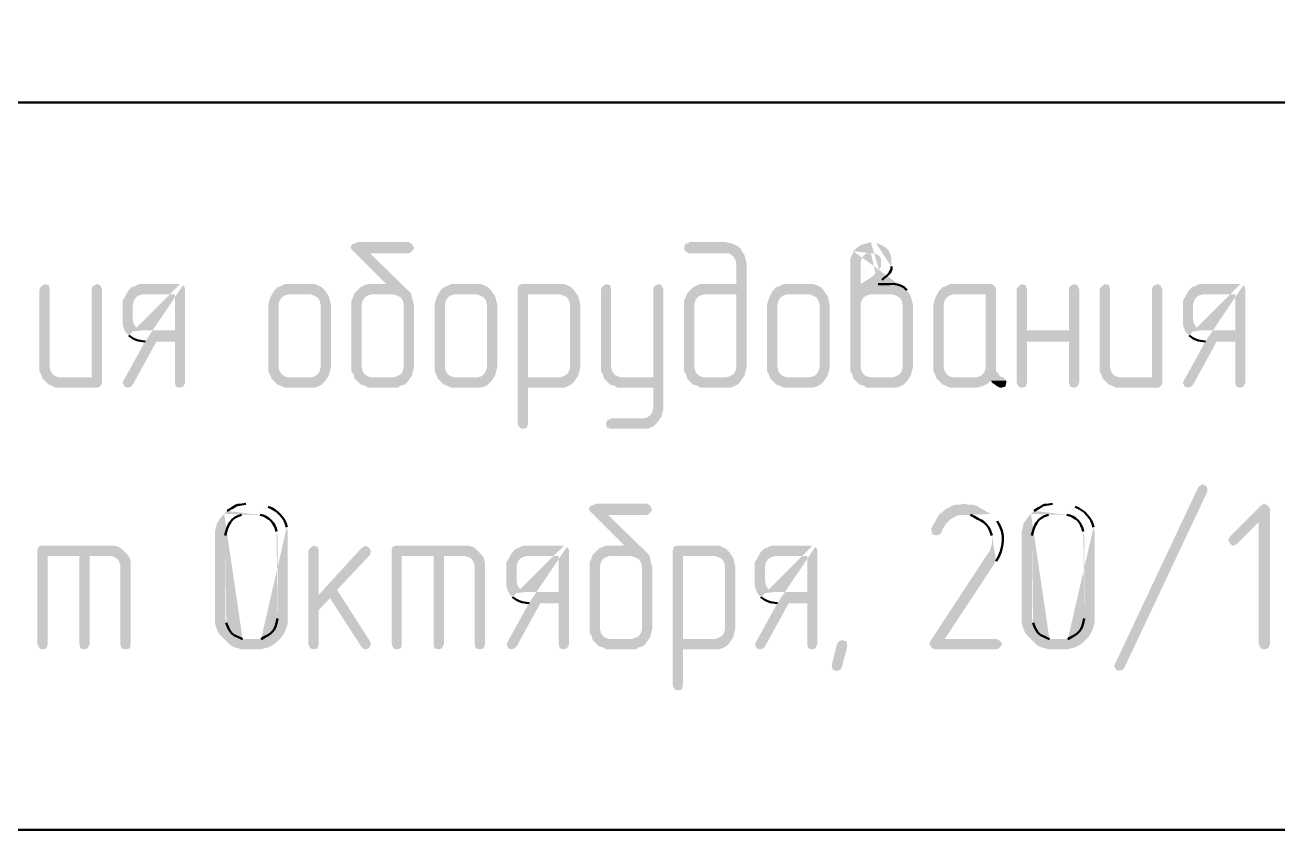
# Model space of a CAD drawing. Header units: millimetres. Extents: x -211 to 10565, y -2293 to 2244.
# Drawn here: x 5056.95 to 5082.78, y -767.14 to -750.54 of the extents above; entities that cross this region are included whole.
import ezdxf

# ---------------------------------------------------------------- set-up
doc = ezdxf.new("R2010")
doc.units = ezdxf.units.MM
doc.layers.add('PDF _Геометрия', color=7, linetype='Continuous')
doc.layers.add('PDF _Сплошная заливка', color=7, linetype='Continuous')

msp = doc.modelspace()

# ---------------------------------------------------------------- hatches: boundary and pattern name
at = {"layer": 'PDF _Сплошная заливка', "transparency": 33554559}
for points in [[(5064.868, -755.015), (5063.789, -755.015), (5063.789, -755.036), (5063.705, -755.057), (5063.662, -755.12), (5063.683, -755.163), (5064.403, -755.882), (5064.022, -755.882), (5063.959, -755.903), (5063.874, -755.946), (5063.747, -756.073), (5063.726, -756.136), (5063.683, -756.221), (5063.683, -757.681), (5063.726, -757.744), (5063.747, -757.829), (5064.107, -757.808), (5064.022, -757.787), (5063.959, -757.744), (5063.916, -757.681), (5063.895, -757.596), (5063.895, -756.305), (5063.916, -756.221), (5063.959, -756.157), (5064.022, -756.115), (5064.107, -756.094), (5064.53, -756.094), (5064.911, -756.073), (5064.847, -756.009), (5064.064, -755.247), (5064.868, -755.247), (5064.932, -755.205), (5064.974, -755.142), (5064.932, -755.057)], [(5071.386, -755.015), (5070.645, -755.015), (5070.645, -755.036), (5070.561, -755.057), (5070.539, -755.142), (5070.561, -755.205), (5070.645, -755.247), (5071.47, -755.247), (5071.555, -755.311), (5071.597, -755.374), (5071.619, -755.459), (5071.619, -755.882), (5070.878, -755.882), (5070.814, -755.903), (5070.73, -755.946), (5070.603, -756.073), (5071.619, -756.094), (5071.619, -757.596), (5071.597, -757.681), (5071.555, -757.744), (5071.47, -757.787), (5071.386, -757.808), (5070.963, -757.808), (5070.603, -757.829), (5070.73, -757.956), (5070.814, -757.977), (5070.878, -758.019), (5071.492, -758.019), (5071.555, -757.998), (5071.64, -757.956), (5071.703, -757.892), (5071.788, -757.765), (5071.83, -757.596), (5071.83, -755.459), (5071.788, -755.29), (5071.746, -755.226), (5071.703, -755.142), (5071.64, -755.099), (5071.555, -755.057), (5071.492, -755.036)], [(5057.356, -755.882), (5057.293, -755.925), (5057.251, -755.988), (5057.251, -757.681), (5057.293, -757.765), (5057.314, -757.829), (5057.674, -757.808), (5057.589, -757.787), (5057.526, -757.744), (5057.483, -757.681), (5057.462, -757.596), (5057.462, -755.988), (5057.441, -755.903)], [(5058.436, -755.882), (5058.351, -755.925), (5058.33, -755.988), (5058.33, -757.808), (5057.674, -757.808), (5057.314, -757.829), (5057.441, -757.956), (5057.505, -757.977), (5057.589, -758.019), (5058.457, -758.019), (5058.52, -757.977), (5058.541, -757.914), (5058.541, -755.988), (5058.499, -755.903)], [(5062.837, -755.882), (5062.308, -755.882), (5062.223, -755.925), (5062.16, -755.946), (5062.096, -756.009), (5062.054, -756.073), (5062.837, -756.094), (5062.9, -756.115), (5062.985, -756.157), (5063.027, -756.221), (5063.049, -756.305), (5063.049, -757.596), (5063.027, -757.681), (5062.985, -757.744), (5062.922, -757.787), (5062.837, -757.808), (5062.393, -757.808), (5062.033, -757.829), (5062.16, -757.956), (5062.223, -757.977), (5062.308, -758.019), (5062.9, -758.019), (5062.985, -757.998), (5063.07, -757.956), (5063.133, -757.892), (5063.218, -757.765), (5063.26, -757.596), (5063.26, -756.305), (5063.218, -756.136), (5063.133, -756.009), (5063.07, -755.946), (5062.985, -755.903), (5062.922, -755.882)], [(5066.265, -755.882), (5065.736, -755.882), (5065.651, -755.925), (5065.588, -755.946), (5065.524, -756.009), (5065.482, -756.073), (5066.265, -756.094), (5066.328, -756.115), (5066.413, -756.157), (5066.455, -756.221), (5066.477, -756.305), (5066.477, -757.596), (5066.455, -757.681), (5066.413, -757.744), (5066.35, -757.787), (5066.265, -757.808), (5065.821, -757.808), (5065.461, -757.829), (5065.588, -757.956), (5065.651, -757.977), (5065.736, -758.019), (5066.328, -758.019), (5066.413, -757.998), (5066.498, -757.956), (5066.561, -757.892), (5066.646, -757.765), (5066.688, -757.596), (5066.688, -756.305), (5066.646, -756.136), (5066.561, -756.009), (5066.498, -755.946), (5066.413, -755.903), (5066.35, -755.882)], [(5067.979, -755.882), (5067.196, -755.882), (5067.133, -755.903), (5067.111, -755.988), (5067.111, -758.781), (5067.154, -758.845), (5067.217, -758.866), (5067.302, -758.845), (5067.323, -758.76), (5067.323, -758.019), (5068.064, -758.019), (5068.127, -757.998), (5068.212, -757.956), (5068.275, -757.892), (5068.318, -757.829), (5067.323, -757.808), (5067.323, -756.094), (5067.979, -756.094), (5068.318, -756.073), (5068.275, -756.009), (5068.212, -755.946), (5068.127, -755.903), (5068.064, -755.882)], [(5068.931, -755.882), (5068.868, -755.925), (5068.825, -755.988), (5068.825, -757.681), (5068.868, -757.744), (5068.889, -757.829), (5069.249, -757.808), (5069.185, -757.787), (5069.1, -757.744), (5069.058, -757.681), (5069.037, -757.596), (5069.037, -755.988), (5069.016, -755.903)], [(5070.01, -755.882), (5069.926, -755.925), (5069.905, -755.988), (5069.905, -757.808), (5069.249, -757.808), (5068.889, -757.829), (5069.016, -757.956), (5069.1, -757.977), (5069.164, -758.019), (5069.905, -758.019), (5069.905, -758.443), (5069.883, -758.527), (5069.841, -758.591), (5069.778, -758.633), (5069.693, -758.654), (5069.037, -758.654), (5068.952, -758.697), (5068.931, -758.76), (5068.952, -758.845), (5069.037, -758.866), (5069.778, -758.866), (5069.841, -758.845), (5069.926, -758.802), (5069.989, -758.739), (5070.074, -758.612), (5070.116, -758.443), (5070.116, -755.988), (5070.074, -755.903)], [(5073.121, -755.882), (5072.592, -755.882), (5072.507, -755.925), (5072.444, -755.946), (5072.38, -756.009), (5072.338, -756.073), (5073.121, -756.094), (5073.184, -756.115), (5073.269, -756.157), (5073.311, -756.221), (5073.333, -756.305), (5073.333, -757.596), (5073.311, -757.681), (5073.269, -757.744), (5073.206, -757.787), (5073.121, -757.808), (5072.677, -757.808), (5072.317, -757.829), (5072.444, -757.956), (5072.507, -757.977), (5072.592, -758.019), (5073.184, -758.019), (5073.269, -757.998), (5073.354, -757.956), (5073.417, -757.892), (5073.502, -757.765), (5073.544, -757.596), (5073.544, -756.305), (5073.502, -756.136), (5073.417, -756.009), (5073.354, -755.946), (5073.269, -755.903), (5073.206, -755.882)], [(5076.866, -755.882), (5076.02, -755.882), (5075.935, -755.925), (5075.872, -755.946), (5075.808, -756.009), (5075.766, -756.073), (5076.761, -756.094), (5076.761, -757.596), (5076.739, -757.681), (5076.697, -757.744), (5076.634, -757.787), (5076.549, -757.808), (5076.105, -757.808), (5077.12, -757.808), (5077.057, -757.787), (5077.014, -757.723), (5076.972, -757.681), (5076.972, -755.967), (5076.93, -755.903)], [(5077.501, -755.882), (5077.438, -755.925), (5077.395, -755.988), (5077.395, -757.914), (5077.438, -757.998), (5077.501, -758.019), (5077.586, -757.998), (5077.607, -757.914), (5077.607, -757.067), (5078.475, -757.067), (5077.607, -756.834), (5077.607, -755.988), (5077.586, -755.903)], [(5078.58, -755.882), (5078.496, -755.925), (5078.475, -755.988), (5078.475, -756.834), (5077.607, -756.834), (5078.475, -757.067), (5078.475, -757.914), (5078.496, -757.998), (5078.58, -758.019), (5078.644, -757.998), (5078.686, -757.914), (5078.686, -755.988), (5078.644, -755.903)], [(5079.215, -755.882), (5079.152, -755.925), (5079.109, -755.988), (5079.109, -757.681), (5079.152, -757.765), (5079.173, -757.829), (5079.533, -757.808), (5079.448, -757.787), (5079.384, -757.744), (5079.342, -757.681), (5079.321, -757.596), (5079.321, -755.988), (5079.3, -755.903)], [(5080.294, -755.882), (5080.21, -755.925), (5080.189, -755.988), (5080.189, -757.808), (5079.533, -757.808), (5079.173, -757.829), (5079.3, -757.956), (5079.363, -757.977), (5079.448, -758.019), (5080.316, -758.019), (5080.379, -757.977), (5080.4, -757.914), (5080.4, -755.988), (5080.358, -755.903)], [(5059.049, -756.073), (5059.007, -756.157), (5058.965, -756.221), (5058.965, -756.707), (5058.986, -756.792), (5059.028, -756.877), (5059.388, -756.834), (5059.303, -756.834), (5059.24, -756.771), (5059.197, -756.707), (5059.176, -756.623), (5059.176, -756.305), (5059.197, -756.221), (5059.24, -756.157), (5059.303, -756.115), (5059.388, -756.094), (5060.044, -756.094)], [(5062.054, -756.073), (5062.012, -756.157), (5061.991, -756.221), (5061.969, -756.305), (5061.969, -757.681), (5062.012, -757.765), (5062.033, -757.829), (5062.393, -757.808), (5062.308, -757.787), (5062.245, -757.744), (5062.202, -757.681), (5062.181, -757.596), (5062.181, -756.305), (5062.202, -756.221), (5062.245, -756.157), (5062.308, -756.115), (5062.393, -756.094), (5062.837, -756.094)], [(5064.911, -756.073), (5064.53, -756.094), (5064.614, -756.115), (5064.699, -756.157), (5064.741, -756.221), (5064.763, -756.305), (5064.763, -757.596), (5064.741, -757.681), (5064.699, -757.744), (5064.614, -757.787), (5064.53, -757.808), (5064.107, -757.808), (5063.747, -757.829), (5063.874, -757.956), (5063.959, -757.977), (5064.022, -758.019), (5064.636, -758.019), (5064.699, -757.977), (5064.784, -757.956), (5064.847, -757.892), (5064.932, -757.765), (5064.974, -757.596), (5064.974, -756.305), (5064.953, -756.242), (5064.932, -756.157)], [(5065.482, -756.073), (5065.44, -756.157), (5065.419, -756.221), (5065.397, -756.305), (5065.397, -757.681), (5065.44, -757.765), (5065.461, -757.829), (5065.821, -757.808), (5065.736, -757.787), (5065.672, -757.744), (5065.63, -757.681), (5065.609, -757.596), (5065.609, -756.305), (5065.63, -756.221), (5065.672, -756.157), (5065.736, -756.115), (5065.821, -756.094), (5066.265, -756.094)], [(5068.318, -756.073), (5067.979, -756.094), (5068.042, -756.115), (5068.127, -756.157), (5068.169, -756.221), (5068.191, -756.305), (5068.191, -757.596), (5068.169, -757.681), (5068.127, -757.744), (5068.042, -757.787), (5067.979, -757.808), (5067.323, -757.808), (5068.318, -757.829), (5068.36, -757.765), (5068.402, -757.596), (5068.402, -756.305), (5068.36, -756.136)], [(5070.603, -756.073), (5070.582, -756.136), (5070.539, -756.221), (5070.539, -757.681), (5070.582, -757.744), (5070.603, -757.829), (5070.963, -757.808), (5070.878, -757.787), (5070.814, -757.744), (5070.772, -757.681), (5070.751, -757.596), (5070.751, -756.305), (5070.772, -756.221), (5070.814, -756.157), (5070.878, -756.115), (5070.963, -756.094), (5071.619, -756.094)], [(5072.338, -756.073), (5072.296, -756.157), (5072.275, -756.221), (5072.253, -756.305), (5072.253, -757.681), (5072.296, -757.765), (5072.317, -757.829), (5072.677, -757.808), (5072.592, -757.787), (5072.528, -757.744), (5072.486, -757.681), (5072.465, -757.596), (5072.465, -756.305), (5072.486, -756.221), (5072.528, -756.157), (5072.592, -756.115), (5072.677, -756.094), (5073.121, -756.094)], [(5075.174, -756.073), (5074.814, -756.094), (5074.898, -756.115), (5074.983, -756.157), (5075.025, -756.221), (5075.047, -756.305), (5075.047, -757.596), (5075.025, -757.681), (5074.983, -757.744), (5074.898, -757.787), (5074.814, -757.808), (5074.391, -757.808), (5074.031, -757.829), (5074.158, -757.956), (5074.242, -757.977), (5074.306, -758.019), (5074.92, -758.019), (5074.983, -757.998), (5075.068, -757.956), (5075.131, -757.892), (5075.216, -757.765), (5075.258, -757.596), (5075.258, -756.305), (5075.216, -756.136)], [(5075.766, -756.073), (5075.724, -756.157), (5075.703, -756.221), (5075.681, -756.305), (5075.681, -757.681), (5075.724, -757.765), (5075.745, -757.829), (5075.872, -757.956), (5075.935, -757.977), (5076.02, -758.019), (5076.57, -758.019), (5076.655, -757.998), (5076.718, -757.977), (5076.803, -757.935), (5076.866, -757.871), (5077.184, -757.871), (5077.12, -757.808), (5076.105, -757.808), (5076.02, -757.787), (5075.956, -757.744), (5075.914, -757.681), (5075.893, -757.596), (5075.893, -756.305), (5075.914, -756.221), (5075.956, -756.157), (5076.02, -756.115), (5076.105, -756.094), (5076.761, -756.094)], [(5080.908, -756.073), (5080.866, -756.157), (5080.823, -756.221), (5080.823, -756.707), (5080.845, -756.792), (5080.887, -756.877), (5081.247, -756.834), (5081.162, -756.834), (5081.098, -756.771), (5081.056, -756.707), (5081.035, -756.623), (5081.035, -756.305), (5081.056, -756.221), (5081.098, -756.157), (5081.162, -756.115), (5081.247, -756.094), (5081.903, -756.094)], [(5059.43, -757.067), (5058.986, -757.871), (5058.965, -757.914), (5059.007, -757.998), (5059.07, -758.019), (5059.134, -757.998), (5059.176, -757.956), (5059.663, -757.067), (5060.044, -757.067)], [(5081.289, -757.067), (5080.845, -757.871), (5080.823, -757.914), (5080.866, -757.998), (5080.929, -758.019), (5080.993, -757.998), (5081.035, -757.956), (5081.522, -757.067), (5081.903, -757.067)], [(5077.184, -757.871), (5076.866, -757.871), (5076.888, -757.914), (5076.951, -757.956), (5076.972, -757.977), (5077.057, -758.019), (5077.078, -758.019), (5077.163, -757.998), (5077.184, -757.914)], [(5081.331, -760.157), (5079.617, -763.796), (5079.575, -763.839), (5079.511, -763.86), (5079.448, -763.839), (5079.406, -763.754), (5079.427, -763.712), (5081.141, -760.072), (5081.162, -760.051), (5081.225, -760.008), (5081.31, -760.051), (5081.331, -760.114)], [(5069.778, -760.411), (5068.698, -760.411), (5068.698, -760.432), (5068.614, -760.453), (5068.571, -760.516), (5068.593, -760.559), (5069.312, -761.278), (5068.931, -761.278), (5068.868, -761.299), (5068.783, -761.342), (5068.656, -761.469), (5068.635, -761.532), (5068.593, -761.617), (5068.593, -763.077), (5068.635, -763.14), (5068.656, -763.225), (5069.016, -763.204), (5068.931, -763.183), (5068.868, -763.14), (5068.825, -763.077), (5068.804, -762.992), (5068.804, -761.701), (5068.825, -761.617), (5068.868, -761.553), (5068.931, -761.511), (5069.016, -761.49), (5069.439, -761.49), (5069.82, -761.469), (5069.756, -761.405), (5068.974, -760.643), (5069.778, -760.643), (5069.841, -760.601), (5069.883, -760.538), (5069.841, -760.453)], [(5076.316, -760.411), (5076.232, -760.432), (5076.147, -760.432), (5076.062, -760.453), (5075.999, -760.495), (5075.914, -760.538), (5075.872, -760.58), (5075.808, -760.622), (5075.766, -760.686), (5075.724, -760.77), (5075.681, -760.834), (5075.639, -760.918), (5075.639, -760.961), (5075.66, -761.045), (5075.745, -761.067), (5075.808, -761.045), (5075.851, -761.003), (5075.851, -760.982), (5075.893, -760.897), (5075.935, -760.834), (5076.041, -760.728), (5076.083, -760.707), (5076.147, -760.664), (5076.232, -760.643), (5076.316, -760.643), (5076.866, -760.622), (5076.782, -760.58), (5076.718, -760.538), (5076.634, -760.495), (5076.57, -760.453), (5076.485, -760.432), (5076.401, -760.432)], [(5082.495, -760.411), (5082.432, -760.453), (5081.797, -761.088), (5081.754, -761.172), (5081.797, -761.236), (5081.86, -761.278), (5081.945, -761.236), (5082.389, -760.791), (5082.622, -760.516), (5082.58, -760.453)], [(5082.622, -760.516), (5082.389, -760.791), (5082.389, -763.31), (5082.432, -763.394), (5082.495, -763.415), (5082.58, -763.394), (5082.622, -763.31)], [(5058.711, -761.278), (5057.293, -761.278), (5057.229, -761.299), (5057.208, -761.384), (5057.208, -763.31), (5057.251, -763.394), (5057.314, -763.415), (5057.399, -763.394), (5057.42, -763.31), (5057.42, -761.49), (5058.711, -761.49), (5059.07, -761.469), (5058.943, -761.342), (5058.88, -761.299), (5058.795, -761.278)], [(5062.9, -761.278), (5062.837, -761.32), (5062.795, -761.384), (5062.795, -763.31), (5062.837, -763.394), (5062.9, -763.415), (5062.985, -763.394), (5063.006, -763.31), (5063.006, -762.611), (5063.239, -762.357), (5063.006, -762.294), (5063.006, -761.384), (5062.985, -761.299)], [(5063.98, -761.278), (5063.895, -761.32), (5063.006, -762.294), (5063.239, -762.357), (5063.895, -763.373), (5063.916, -763.394), (5063.98, -763.415), (5064.043, -763.394), (5064.085, -763.31), (5064.064, -763.246), (5063.387, -762.188), (5064.064, -761.469), (5064.085, -761.384), (5064.043, -761.32)], [(5066.011, -761.278), (5064.593, -761.278), (5064.53, -761.299), (5064.509, -761.384), (5064.509, -763.31), (5064.551, -763.394), (5064.614, -763.415), (5064.699, -763.394), (5064.72, -763.31), (5064.72, -761.49), (5066.011, -761.49), (5066.371, -761.469), (5066.244, -761.342), (5066.18, -761.299), (5066.096, -761.278)], [(5071.174, -761.278), (5070.391, -761.278), (5070.328, -761.299), (5070.307, -761.384), (5070.307, -764.177), (5070.349, -764.241), (5070.412, -764.262), (5070.497, -764.241), (5070.518, -764.156), (5070.518, -763.415), (5071.259, -763.415), (5071.322, -763.394), (5071.407, -763.352), (5071.47, -763.288), (5071.513, -763.225), (5070.518, -763.204), (5070.518, -761.49), (5071.174, -761.49), (5071.513, -761.469), (5071.47, -761.405), (5071.407, -761.342), (5071.322, -761.299), (5071.259, -761.278)], [(5058.288, -761.49), (5058.076, -761.49), (5058.076, -763.31), (5058.097, -763.394), (5058.182, -763.415), (5058.245, -763.394), (5058.288, -763.31)], [(5059.07, -761.469), (5058.711, -761.49), (5058.795, -761.511), (5058.859, -761.553), (5058.901, -761.617), (5058.922, -761.701), (5058.922, -763.31), (5058.943, -763.394), (5059.028, -763.415), (5059.113, -763.394), (5059.134, -763.31), (5059.134, -761.617), (5059.113, -761.532)], [(5065.588, -761.49), (5065.376, -761.49), (5065.376, -763.31), (5065.397, -763.394), (5065.482, -763.415), (5065.546, -763.394), (5065.588, -763.31)], [(5066.371, -761.469), (5066.011, -761.49), (5066.096, -761.511), (5066.159, -761.553), (5066.202, -761.617), (5066.223, -761.701), (5066.223, -763.31), (5066.244, -763.394), (5066.328, -763.415), (5066.413, -763.394), (5066.434, -763.31), (5066.434, -761.617), (5066.413, -761.532)], [(5066.963, -761.469), (5066.921, -761.553), (5066.879, -761.617), (5066.879, -762.103), (5066.9, -762.188), (5066.942, -762.273), (5067.302, -762.23), (5067.217, -762.23), (5067.154, -762.167), (5067.111, -762.103), (5067.09, -762.019), (5067.09, -761.701), (5067.111, -761.617), (5067.154, -761.553), (5067.217, -761.511), (5067.302, -761.49), (5067.958, -761.49)], [(5069.82, -761.469), (5069.439, -761.49), (5069.524, -761.511), (5069.608, -761.553), (5069.651, -761.617), (5069.672, -761.701), (5069.672, -762.992), (5069.651, -763.077), (5069.608, -763.14), (5069.524, -763.183), (5069.439, -763.204), (5069.016, -763.204), (5068.656, -763.225), (5068.783, -763.352), (5068.868, -763.373), (5068.931, -763.415), (5069.545, -763.415), (5069.608, -763.373), (5069.693, -763.352), (5069.756, -763.288), (5069.841, -763.161), (5069.883, -762.992), (5069.883, -761.701), (5069.862, -761.638), (5069.841, -761.553)], [(5071.513, -761.469), (5071.174, -761.49), (5071.238, -761.511), (5071.322, -761.553), (5071.365, -761.617), (5071.386, -761.701), (5071.386, -762.992), (5071.365, -763.077), (5071.322, -763.14), (5071.238, -763.183), (5071.174, -763.204), (5070.518, -763.204), (5071.513, -763.225), (5071.555, -763.161), (5071.597, -762.992), (5071.597, -761.701), (5071.555, -761.532)], [(5072.084, -761.469), (5072.042, -761.553), (5071.999, -761.617), (5071.999, -762.103), (5072.021, -762.188), (5072.063, -762.273), (5072.423, -762.23), (5072.338, -762.23), (5072.275, -762.167), (5072.232, -762.103), (5072.211, -762.019), (5072.211, -761.701), (5072.232, -761.617), (5072.275, -761.553), (5072.338, -761.511), (5072.423, -761.49), (5073.079, -761.49)], [(5067.344, -762.463), (5066.9, -763.267), (5066.879, -763.31), (5066.921, -763.394), (5066.984, -763.415), (5067.048, -763.394), (5067.09, -763.352), (5067.577, -762.463), (5067.958, -762.463)], [(5072.465, -762.463), (5072.021, -763.267), (5071.999, -763.31), (5072.042, -763.394), (5072.105, -763.415), (5072.169, -763.394), (5072.211, -763.352), (5072.698, -762.463), (5073.079, -762.463)], [(5073.904, -763.352), (5073.904, -763.331), (5073.883, -763.246), (5073.798, -763.225), (5073.735, -763.246), (5073.692, -763.31), (5073.586, -763.733), (5073.586, -763.754), (5073.608, -763.839), (5073.692, -763.86), (5073.756, -763.839), (5073.798, -763.775)]]:
    msp.add_hatch(color=256, dxfattribs=at).paths.add_polyline_path(points)
h = msp.add_hatch(color=256, dxfattribs=at)
h.paths.add_polyline_path([(5074.031, -755.205), (5074.01, -755.269), (5073.967, -755.353), (5073.967, -757.681), (5074.01, -757.744), (5074.031, -757.829), (5074.391, -757.808), (5074.306, -757.787), (5074.242, -757.744), (5074.2, -757.681), (5074.179, -757.596), (5074.179, -756.305), (5074.2, -756.221), (5074.242, -756.157), (5074.306, -756.115), (5074.391, -756.094), (5074.814, -756.094), (5075.174, -756.073), (5075.131, -756.009)], flags=0)
h.paths.add_polyline_path([(5074.539, -755.882), (5074.179, -755.882), (5074.179, -755.438), (5074.2, -755.353), (5074.242, -755.29), (5074.306, -755.247), (5074.391, -755.247)], flags=0)
h = msp.add_hatch(color=256, dxfattribs=at)
h.paths.add_polyline_path([(5074.391, -755.015), (5074.327, -755.036), (5074.242, -755.057), (5074.179, -755.078), (5074.094, -755.142), (5074.031, -755.205), (5074.391, -755.247), (5074.475, -755.247), (5074.539, -755.29), (5074.56, -755.29), (5074.602, -755.374), (5074.602, -755.522), (5074.56, -755.586), (5074.412, -755.734), (5074.348, -755.776), (5074.179, -755.882), (5074.539, -755.882), (5074.623, -755.798)], flags=0)
h.paths.add_polyline_path([(5074.814, -755.522), (5074.814, -755.332), (5074.793, -755.269), (5074.75, -755.184), (5074.687, -755.12), (5074.56, -755.057), (5074.496, -755.036)], flags=0)
h = msp.add_hatch(color=256, dxfattribs=at)
h.paths.add_polyline_path([(5060.15, -755.882), (5059.303, -755.882), (5059.219, -755.925), (5059.155, -755.946), (5059.092, -756.009), (5059.049, -756.073), (5060.044, -756.094), (5060.044, -756.834), (5059.388, -756.834), (5059.028, -756.877), (5059.092, -756.94)], flags=0)
h.paths.add_polyline_path([(5059.43, -757.067), (5060.044, -757.067), (5060.044, -757.914), (5060.065, -757.998), (5060.15, -758.019), (5060.213, -757.998), (5060.255, -757.914), (5060.255, -755.967), (5060.213, -755.903)], flags=0)
h = msp.add_hatch(color=256, dxfattribs=at)
h.paths.add_polyline_path([(5082.008, -755.882), (5081.162, -755.882), (5081.077, -755.925), (5081.014, -755.946), (5080.95, -756.009), (5080.908, -756.073), (5081.903, -756.094), (5081.903, -756.834), (5081.247, -756.834), (5080.887, -756.877), (5080.95, -756.94)], flags=0)
h.paths.add_polyline_path([(5081.289, -757.067), (5081.903, -757.067), (5081.903, -757.914), (5081.924, -757.998), (5082.008, -758.019), (5082.072, -757.998), (5082.114, -757.914), (5082.114, -755.967), (5082.072, -755.903)], flags=0)
h = msp.add_hatch(color=256, dxfattribs=at)
h.paths.add_polyline_path([(5061.06, -760.622), (5061.017, -760.664), (5060.954, -760.749), (5060.911, -760.813), (5060.869, -760.982), (5060.869, -762.865), (5060.89, -762.95), (5060.911, -763.013), (5060.954, -763.098), (5061.186, -763.331), (5061.271, -763.373), (5061.356, -763.394), (5061.419, -763.415), (5061.8, -763.415), (5061.885, -763.394), (5061.969, -763.373), (5062.054, -763.331), (5062.118, -763.288), (5062.181, -763.225), (5061.504, -763.204), (5061.44, -763.204)], flags=0)
h.paths.add_polyline_path([(5061.102, -762.865), (5061.081, -762.781), (5061.081, -761.067)], flags=0)
h.paths.add_polyline_path([(5061.419, -760.643), (5061.737, -760.643)], flags=0)
h = msp.add_hatch(color=256, dxfattribs=at)
h.paths.add_polyline_path([(5061.737, -760.411), (5061.504, -760.411)], flags=0)
h.paths.add_polyline_path([(5061.123, -760.559), (5061.06, -760.622), (5061.737, -760.643), (5061.8, -760.643)], flags=0)
h.paths.add_polyline_path([(5062.139, -760.982), (5062.16, -761.067), (5062.16, -762.781)], flags=0)
h.paths.add_polyline_path([(5061.821, -763.204), (5061.504, -763.204), (5062.181, -763.225), (5062.245, -763.161), (5062.287, -763.098), (5062.329, -763.013), (5062.35, -762.95), (5062.371, -762.865), (5062.371, -760.982), (5062.35, -760.897)], flags=0)
h.paths.add_polyline_path([(5061.969, -760.474), (5061.906, -760.453), (5061.821, -760.432)], flags=0)
h = msp.add_hatch(color=256, dxfattribs=at)
h.paths.add_polyline_path([(5076.866, -760.622), (5076.316, -760.643), (5076.443, -760.643)], flags=0)
h.paths.add_polyline_path([(5076.888, -761.067), (5076.888, -761.236), (5076.866, -761.32), (5076.845, -761.384), (5076.782, -761.469), (5075.618, -763.246), (5075.597, -763.31), (5075.639, -763.373), (5075.703, -763.415), (5076.993, -763.415), (5077.057, -763.373), (5077.099, -763.31), (5077.057, -763.246), (5076.993, -763.204), (5075.914, -763.204), (5076.972, -761.596)], flags=0)
h.paths.add_polyline_path([(5076.993, -760.77), (5076.93, -760.686)], flags=0)
h = msp.add_hatch(color=256, dxfattribs=at)
h.paths.add_polyline_path([(5077.692, -760.622), (5077.649, -760.664), (5077.586, -760.749), (5077.543, -760.813), (5077.501, -760.982), (5077.501, -762.865), (5077.522, -762.95), (5077.543, -763.013), (5077.586, -763.098), (5077.819, -763.331), (5077.903, -763.373), (5077.988, -763.394), (5078.051, -763.415), (5078.432, -763.415), (5078.602, -763.373), (5078.686, -763.331), (5078.75, -763.288), (5078.813, -763.225), (5078.136, -763.204), (5078.073, -763.204)], flags=0)
h.paths.add_polyline_path([(5077.734, -762.865), (5077.713, -762.781), (5077.713, -761.067)], flags=0)
h.paths.add_polyline_path([(5078.051, -760.643), (5078.369, -760.643)], flags=0)
h = msp.add_hatch(color=256, dxfattribs=at)
h.paths.add_polyline_path([(5078.369, -760.411), (5078.136, -760.411)], flags=0)
h.paths.add_polyline_path([(5077.755, -760.559), (5077.692, -760.622), (5078.369, -760.643), (5078.432, -760.643)], flags=0)
h.paths.add_polyline_path([(5078.771, -760.982), (5078.792, -761.067), (5078.792, -762.781)], flags=0)
h.paths.add_polyline_path([(5078.453, -763.204), (5078.136, -763.204), (5078.813, -763.225), (5078.877, -763.161), (5078.919, -763.098), (5078.961, -763.013), (5078.982, -762.95), (5079.004, -762.865), (5079.004, -760.982), (5078.982, -760.897)], flags=0)
h.paths.add_polyline_path([(5078.602, -760.474), (5078.538, -760.453), (5078.453, -760.432)], flags=0)
h = msp.add_hatch(color=256, dxfattribs=at)
h.paths.add_polyline_path([(5068.064, -761.278), (5067.217, -761.278), (5067.133, -761.32), (5067.069, -761.342), (5067.006, -761.405), (5066.963, -761.469), (5067.958, -761.49), (5067.958, -762.23), (5067.302, -762.23), (5066.942, -762.273), (5067.006, -762.336)], flags=0)
h.paths.add_polyline_path([(5067.344, -762.463), (5067.958, -762.463), (5067.958, -763.31), (5067.979, -763.394), (5068.064, -763.415), (5068.127, -763.394), (5068.169, -763.31), (5068.169, -761.363), (5068.127, -761.299)], flags=0)
h = msp.add_hatch(color=256, dxfattribs=at)
h.paths.add_polyline_path([(5073.184, -761.278), (5072.338, -761.278), (5072.253, -761.32), (5072.19, -761.342), (5072.126, -761.405), (5072.084, -761.469), (5073.079, -761.49), (5073.079, -762.23), (5072.423, -762.23), (5072.063, -762.273), (5072.126, -762.336)], flags=0)
h.paths.add_polyline_path([(5072.465, -762.463), (5073.079, -762.463), (5073.079, -763.31), (5073.1, -763.394), (5073.184, -763.415), (5073.248, -763.394), (5073.29, -763.31), (5073.29, -761.363), (5073.248, -761.299)], flags=0)

# ---------------------------------------------------------------- linework, layer by layer
at = {"layer": 'PDF _Геометрия', "lineweight": 50}
for points in [[(4753.493, -767.14), (4753.493, -480.225), (5148.558, -480.225), (5148.558, -767.14)], [(4963.616, -767.14), (4963.616, -712.165), (5148.558, -712.165), (5148.558, -767.14)]]:
    msp.add_lwpolyline(points, close=True, dxfattribs=at)
msp.add_lwpolyline([(5028.599, -752.137), (5148.558, -752.137)], dxfattribs=at)
for points in [[(5074.623, -755.798), (5074.7, -755.723), (5074.832, -755.648), (5074.814, -755.522)], [(5075.131, -756.009), (5074.979, -755.809), (5074.75, -755.909), (5074.539, -755.882)], [(5059.092, -756.94), (5059.205, -757.027), (5059.283, -757.058), (5059.43, -757.067)], [(5080.95, -756.94), (5081.064, -757.027), (5081.142, -757.058), (5081.289, -757.067)], [(5061.504, -760.411), (5061.23, -760.47), (5061.431, -760.376), (5061.123, -760.559)], [(5078.136, -760.411), (5077.862, -760.47), (5078.063, -760.376), (5077.755, -760.559)], [(5061.081, -761.067), (5061.124, -760.858), (5061.189, -760.694), (5061.419, -760.643)], [(5061.8, -760.643), (5061.971, -760.656), (5062.109, -760.824), (5062.139, -760.982)], [(5062.35, -760.897), (5062.311, -760.697), (5062.155, -760.549), (5061.969, -760.474)], [(5076.443, -760.643), (5076.68, -760.764), (5076.797, -760.784), (5076.888, -761.067)], [(5077.713, -761.067), (5077.757, -760.858), (5077.821, -760.694), (5078.051, -760.643)], [(5078.432, -760.643), (5078.603, -760.656), (5078.742, -760.824), (5078.771, -760.982)], [(5078.982, -760.897), (5078.943, -760.697), (5078.787, -760.549), (5078.602, -760.474)], [(5076.972, -761.596), (5077.134, -761.34), (5077.174, -761.026), (5076.993, -760.77)], [(5067.006, -762.336), (5067.119, -762.423), (5067.197, -762.454), (5067.344, -762.463)], [(5072.126, -762.336), (5072.24, -762.423), (5072.318, -762.454), (5072.465, -762.463)], [(5061.44, -763.204), (5061.225, -763.102), (5061.196, -763.127), (5061.102, -762.865)], [(5062.16, -762.781), (5062.103, -763.06), (5062.053, -763.071), (5061.821, -763.204)], [(5078.073, -763.204), (5077.857, -763.102), (5077.828, -763.127), (5077.734, -762.865)], [(5078.792, -762.781), (5078.735, -763.06), (5078.685, -763.071), (5078.453, -763.204)]]:
    msp.add_open_spline(points, degree=3, dxfattribs=at)

doc.saveas('drawing.dxf')
